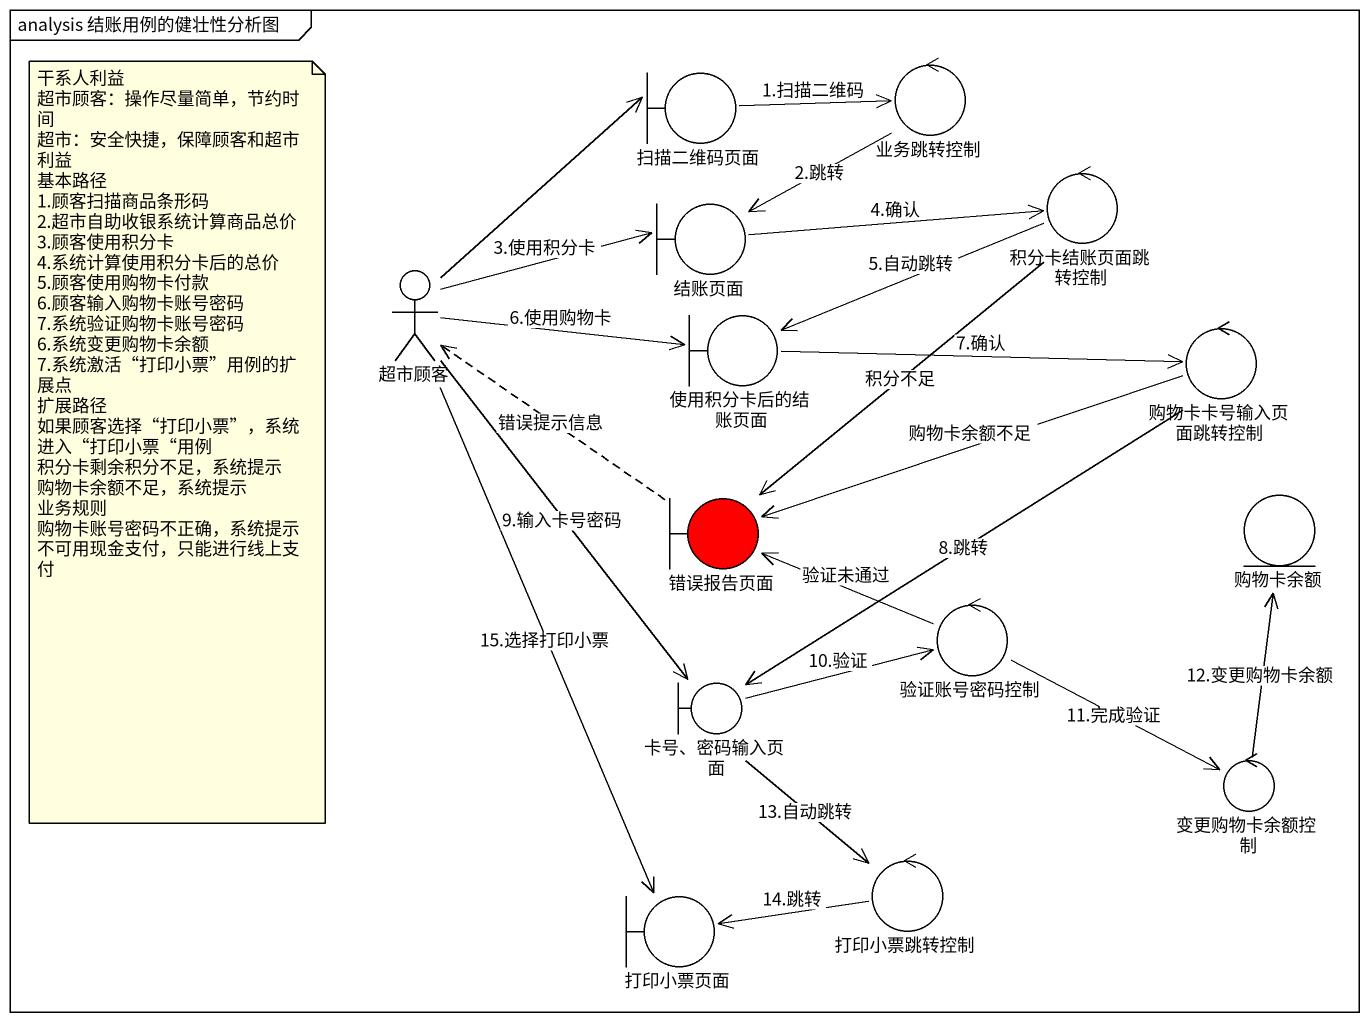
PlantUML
@startuml
mainframe analysis 结账用例的健壮性分析图
control 业务跳转控制
boundary 扫描二维码页面
boundary 结账页面
control 积分卡结账页面跳转控制
actor 超市顾客
boundary 使用积分卡后的结账页面
control 购物卡卡号输入页面跳转控制
boundary 错误报告页面 #FF0000
entity 购物卡余额
control 验证账号密码控制
boundary "卡号、密码输入页面" as 卡号_密码输入页面
control 变更购物卡余额控制
control 打印小票跳转控制
boundary 打印小票页面
业务跳转控制 --> 结账页面 : 2.跳转
扫描二维码页面 -right-> 业务跳转控制 : 1.扫描二维码
结账页面 -right-> 积分卡结账页面跳转控制 : 4.确认
积分卡结账页面跳转控制 -left-> 使用积分卡后的结账页面 : 5.自动跳转
积分卡结账页面跳转控制 --> 错误报告页面 : 积分不足
超市顾客 -up-> 扫描二维码页面
超市顾客 -right-> 结账页面 : 3.使用积分卡
超市顾客 -right-> 使用积分卡后的结账页面 : 6.使用购物卡
超市顾客 --> 卡号_密码输入页面 : 9.输入卡号密码
超市顾客 --> 打印小票页面 : 15.选择打印小票
使用积分卡后的结账页面 -right-> 购物卡卡号输入页面跳转控制 : 7.确认
购物卡卡号输入页面跳转控制 -left-> 错误报告页面 : 购物卡余额不足
购物卡卡号输入页面跳转控制 --> 卡号_密码输入页面 : 8.跳转
错误报告页面 .up.> 超市顾客 : 错误提示信息
验证账号密码控制 -left-> 错误报告页面 : 验证未通过
验证账号密码控制 -right-> 变更购物卡余额控制 : 11.完成验证
卡号_密码输入页面 -right-> 验证账号密码控制 : 10.验证
卡号_密码输入页面 --> 打印小票跳转控制 : 13.自动跳转
变更购物卡余额控制 -up-> 购物卡余额 : 12.变更购物卡余额
打印小票跳转控制 -left-> 打印小票页面 : 14.跳转
note as N1
  干系人利益
  超市顾客：操作尽量简单，节约时间
  超市：安全快捷，保障顾客和超市利益
  基本路径
  1.顾客扫描商品条形码
  2.超市自助收银系统计算商品总价
  3.顾客使用积分卡
  4.系统计算使用积分卡后的总价
  5.顾客使用购物卡付款
  6.顾客输入购物卡账号密码
  7.系统验证购物卡账号密码
  6.系统变更购物卡余额
  7.系统激活“打印小票”用例的扩展点
  扩展路径
  如果顾客选择“打印小票”，系统进入“打印小票“用例
  积分卡剩余积分不足，系统提示
  购物卡余额不足，系统提示
  业务规则
  购物卡账号密码不正确，系统提示
  不可用现金支付，只能进行线上支付
end note
@enduml
